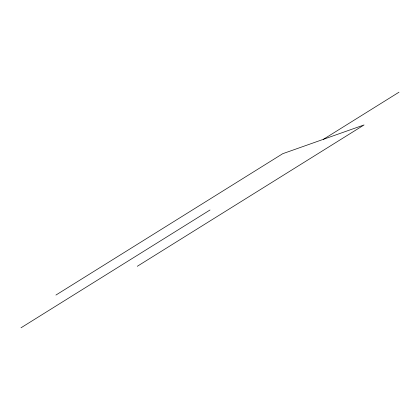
<?xml version="1.0" encoding="UTF-8"?>
<svg xmlns="http://www.w3.org/2000/svg" width="420" height="420" viewBox="0 0 420 420"><rect width="100%" height="100%" fill="white"/><g stroke="black" fill="none" stroke-linecap="round" stroke-linejoin="round"><path stroke-width="0.63" d="M55.918 295.066L282.718 153.704L364.082 124.934L137.282 266.296M21 327.8L210 210M323.4 139.319L399 92.201"/></g></svg>
